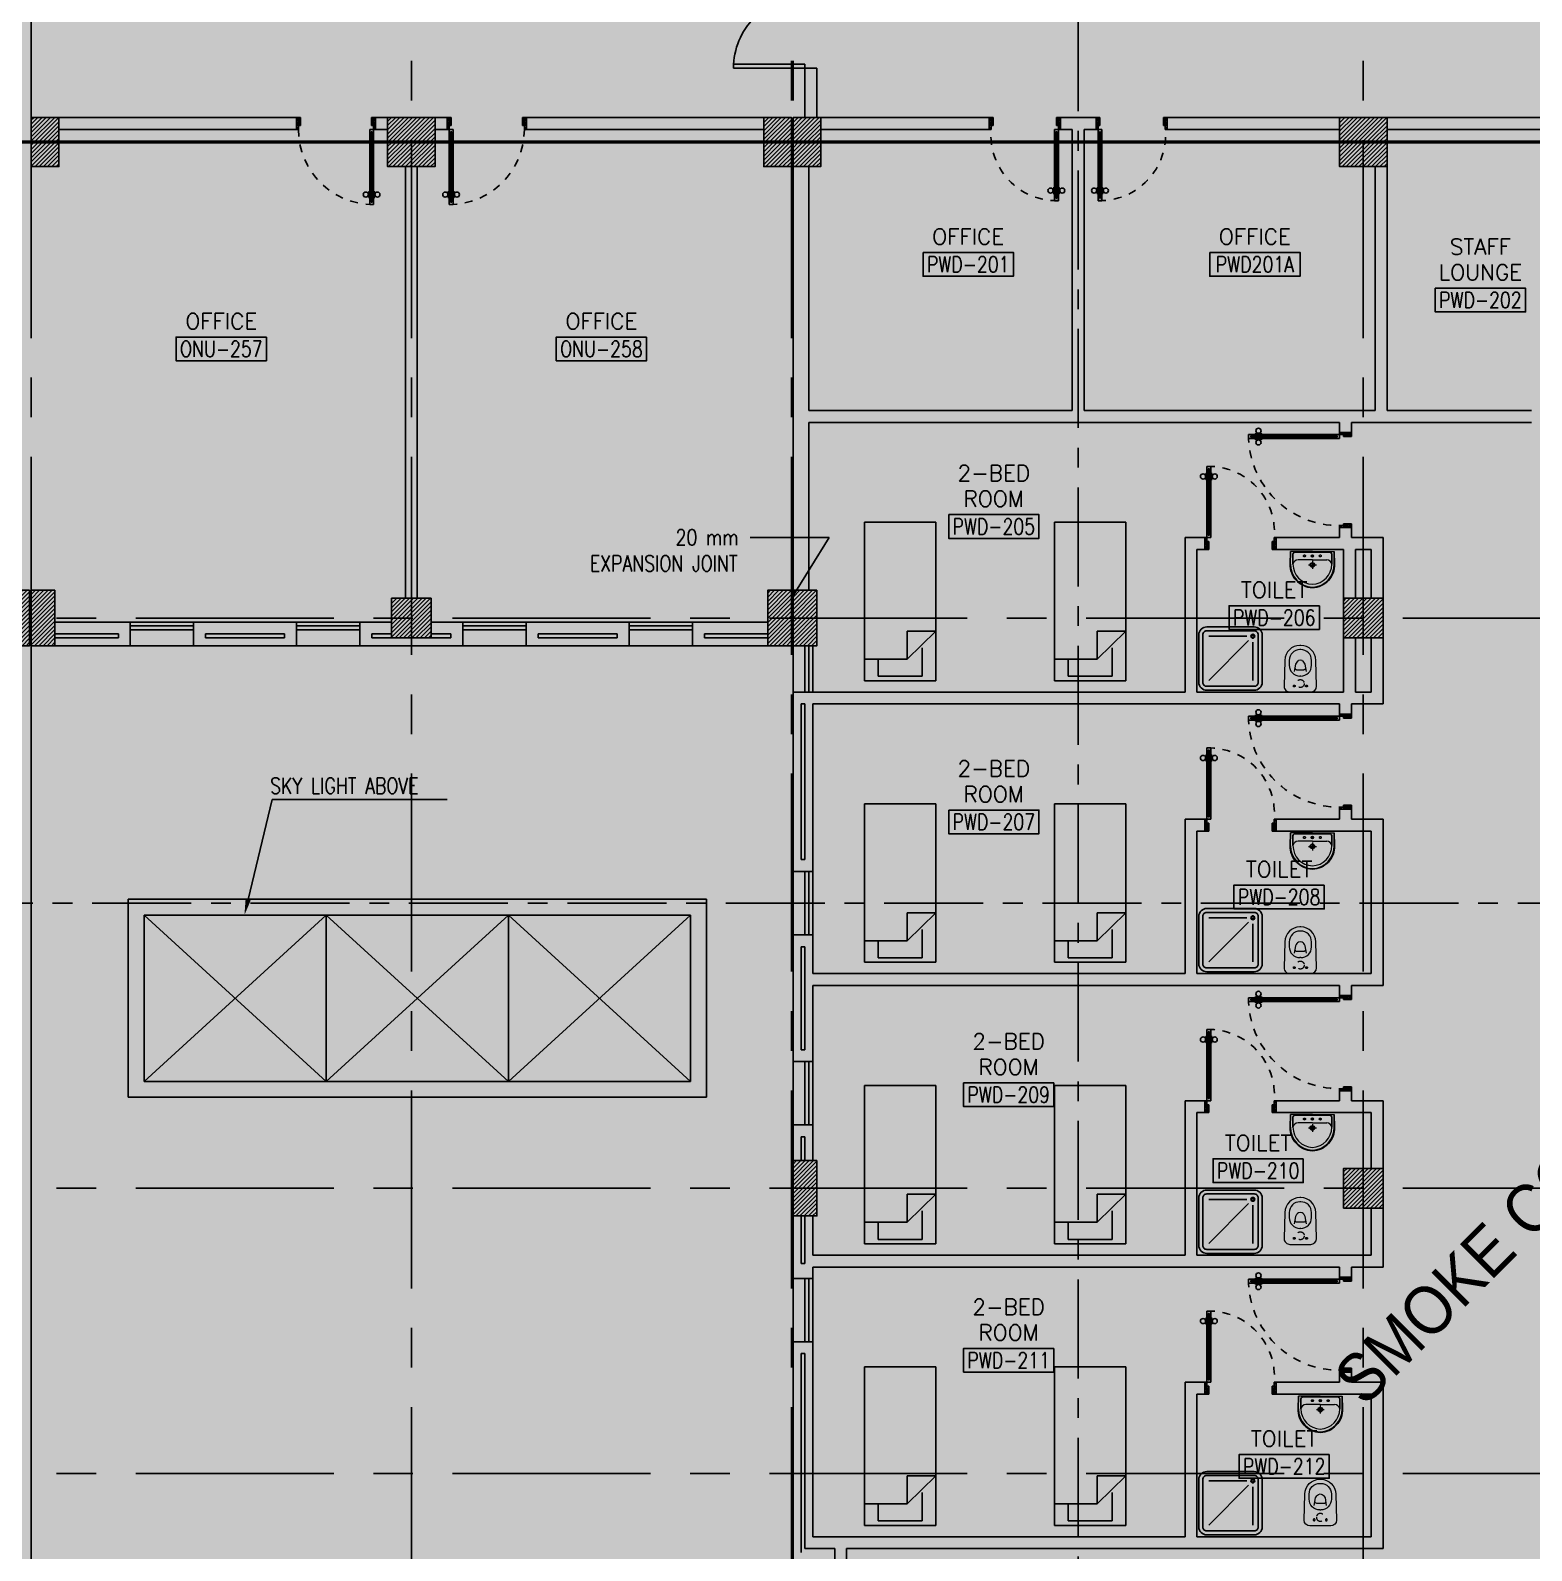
# Model space of a CAD drawing. Extents: x 88852.7 to 88945.7, y 39921.6 to 40001.1.
# Drawn here: x 88893.18 to 88912.14, y 39938.3 to 39957.5 of the extents above; entities that cross this region are included whole.
import ezdxf
from ezdxf.enums import TextEntityAlignment as Align

# ---------------------------------------------------------------- set-up
doc = ezdxf.new("R2010")
doc.units = 0
doc.header["$MEASUREMENT"] = 0
for name, pattern in [('CENTER', [2, 1.25, -0.25, 0.25, -0.25]), ('CENTERX2', [4, 2.5, -0.5, 0.5, -0.5]), ('DASHED', [0.75, 0.5, -0.25]), ('HIDDEN', [0.375, 0.25, -0.125]), ('HIDDEN2', [0.1875, 0.125, -0.0625])]:
    doc.linetypes.add(name, pattern=pattern)
doc.layers.get('0').update_dxf_attribs({"linetype": 'CONTINUOUS'})
for name, color, linetype in [('AXES', 11, 'CENTERX2'), ('AXES1', 11, 'CENTER'), ('COL', 2, 'CONTINUOUS'), ('DOOR', 7, 'CONTINUOUS'), ('EJ', 9, 'CONTINUOUS'), ('firezone', 4, 'CONTINUOUS'), ('FIX', 3, 'CONTINUOUS'), ('FUR', 4, 'CONTINUOUS'), ('HAT', 8, 'CONTINUOUS'), ('INSUL', 4, 'CONTINUOUS'), ('RM-BOX', 4, 'CONTINUOUS'), ('RM-IND', 7, 'CONTINUOUS'), ('RM-NAME', 2, 'CONTINUOUS'), ('RM-NO', 2, 'CONTINUOUS'), ('ROOF', 7, 'CONTINUOUS'), ('SkyLight', 7, 'CONTINUOUS'), ('TXT1', 2, 'CONTINUOUS'), ('WALL', 2, 'CONTINUOUS'), ('WIN', 3, 'CONTINUOUS')]:
    doc.layers.add(name, color=color, linetype=linetype)
doc.styles.add('ROMANS', font='ROMANS.shx', dxfattribs={"width": 0.6})
doc.styles.get("Standard").update_dxf_attribs({"font": 'TXT.shx'})
doc.styles.add('TTXT', font='swisse.ttf', dxfattribs={"width": 0.6})
doc.linetypes.add('SMOKE', pattern='A,0.5,-0.2,["SMOKE",Standard,S=0.1,R=0,X=-0.1,Y=-0.05],-0.5', length=1.2)
doc.dimstyles.new('DIM-OUT', dxfattribs={"dimscale": 0, "dimtxt": 0.24, "dimasz": 0.08, "dimexe": 0.02, "dimexo": 0.02, "dimgap": 0.05, "dimtad": 1, "dimdec": 0, "dimlfac": 1000, "dimzin": 0, "dimdsep": 46, "dimtxsty": 'ROMANS', "dimblk1": 'ARCHTICK', "dimblk2": 'ARCHTICK', "dimsah": 1, "dimcen": 0.01, "dimdle": 0.08, "dimclrd": 4, "dimclre": 4, "dimclrt": 2, "dimadec": 0, "dimazin": 0, "dimtp": 2, "dimtm": 2, "dimtfac": 0.114286, "dimtdec": 0, "dimtix": 1, "dimtmove": 2, "dimatfit": 3, "dimldrblk": 'ARCHTICK', "dimfxl": 0, "dimtolj": 1, "dimtzin": 0, "dimarcsym": 0})

# ---------------------------------------------------------------- blocks, each defined once
blk = doc.blocks.new('RM1')
at = {"layer": 'RM-BOX'}
blk.add_lwpolyline([(570, -200), (-570, -200), (-570, -500), (570, -500)], close=True, dxfattribs=at)
at = {"layer": 'RM-NAME', "style": 'ROMANS'}
for tag, p in [('ROOMNAME1', (0, 324)), ('ROOMNAME2', (0, 0))]:
    blk.add_attdef(tag, text='', height=200, dxfattribs=at).set_placement(p, align=Align.MIDDLE)
at = {"layer": 'RM-NO', "style": 'ROMANS', "width": 0.8}
blk.add_attdef('ROOMNO', text='', height=200, dxfattribs=at).set_placement((0, -350), align=Align.MIDDLE)
blk = doc.blocks.new('*X535')
at = {"color": 0}
for p, q in [((215909, 139859), (216399, 140350)), ((215909, 139912), (216346, 140350)), ((215909, 139965), (216293, 140350)), ((215909, 140018), (216240, 140350)), ((215909, 140071), (216187, 140350)), ((215909, 140124), (216134, 140350)), ((215909, 140177), (216081, 140350)), ((215909, 140230), (216028, 140350)), ((215909, 140283), (215975, 140350)), ((215909, 140337), (215922, 140350)), ((215952, 139850), (216409, 140306)), ((216005, 139850), (216409, 140253)), ((216058, 139850), (216409, 140200)), ((216111, 139850), (216409, 140147)), ((216164, 139850), (216409, 140094)), ((216217, 139850), (216409, 140041)), ((216270, 139850), (216409, 139988)), ((216323, 139850), (216409, 139935)), ((216376, 139850), (216409, 139882))]:
    blk.add_line(p, q, dxfattribs=at)
blk = doc.blocks.new('COL50')
at = {"layer": 'COL'}
blk.add_lwpolyline([(-250, 250), (-250, -250), (250, -250), (250, 250)], close=True, dxfattribs=at)
blk = doc.blocks.new('C7')
at = {"layer": 'HAT'}
h = blk.add_hatch(dxfattribs=at)
h.set_pattern_fill('ANSI31', color=256, scale=300, style=0)
h.set_pattern_definition([(45, (-248876.182, -51411.005), (-26.5165043, 26.5165043), [])])
h.paths.add_polyline_path([(350, 300), (250, 300), (0, 300), (0, 0), (350, 0)])
at = {"layer": 'COL'}
blk.add_lwpolyline([(0, 300), (0, 0), (350, 0), (350, 300)], close=True, dxfattribs=at)
blk = doc.blocks.new('C5')
at = {"layer": 'HAT', "linetype": 'ByBlock'}
h = blk.add_hatch(dxfattribs=at)
h.set_pattern_fill('ANSI31', color=256, scale=300, style=0)
h.set_pattern_definition([(45, (-223356.182, -51411.005), (-26.516504, 26.516504), [])])
h.paths.add_polyline_path([(300, 300), (0, 300), (0, 0), (300, 0)])
h.paths.add_polyline_path([(600, 300), (300, 300), (300, 0), (600, 0)])
at = {"layer": 'COL'}
blk.add_lwpolyline([(600, 300), (0, 300), (0, 0), (600, 0)], close=True, dxfattribs=at)
blk = doc.blocks.new('C11')
at = {"layer": 'HAT'}
h = blk.add_hatch(dxfattribs=at)
h.set_pattern_fill('ANSI31', color=256, scale=300, style=0)
h.set_pattern_definition([(45, (-248556.182, -75061.005), (-26.5165043, 26.5165043), [])])
h.paths.add_polyline_path([(300, 700), (0, 700), (0, 350), (300, 350)])
h.paths.add_polyline_path([(300, 350), (0, 350), (0, 0), (300, 0)])
at = {"layer": 'COL'}
blk.add_lwpolyline([(300, 700), (300, 0), (0, 0), (0, 700)], close=True, dxfattribs=at)
blk = doc.blocks.new('C11D')
at = {"layer": 'COL', "linetype": 'ByBlock'}
for p in [(-320, 0), (0, 0)]:
    blk.add_blockref('C11', p, dxfattribs=at)
blk = doc.blocks.new('D1000')
at = {"layer": 'DOOR', "color": 7, "linetype": 'ByBlock'}
for p, q in [((0, 0), (-150, 0)), ((-150, 0), (-150, -25)), ((-150, 0), (0, 0)), ((0, -50), (-114, 0)), ((0, -50), (-40, 0)), ((0, -50), (0, 0)), ((-1050, -25), (-1100, -25)), ((-1100, -75), (-1100, -25)), ((-1100, -25), (-1100, -75)), ((-1050, -75), (-1100, -75)), ((-1050, -42), (-1070, -42)), ((-1070, -42), (-1070, -58)), ((-1050, -58), (-1070, -58)), ((-1050, -25), (-1050, -42)), ((-1050, -58), (-1050, -75)), ((-928, -18), (-1018, -18)), ((-1018, -25), (-1018, -18)), ((-1018, -75), (-1018, -82)), ((-928, -82), (-1018, -82)), ((-1005, -9), (-940, -9)), ((-1005, -18), (-1005, -9)), ((-1005, -18), (-940, -18)), ((-1005, -82), (-940, -82)), ((-1005, -82), (-1005, -91)), ((-1005, -91), (-940, -91)), ((-940, -18), (-940, -9)), ((-940, -82), (-940, -91)), ((-928, -25), (-928, -18)), ((-928, -75), (-928, -82)), ((-200, -42), (-200, -25)), ((-200, -25), (-150, -25)), ((-180, -42), (-200, -42)), ((-200, -75), (-200, -58)), ((-200, -58), (-180, -58)), ((-150, -75), (-200, -75)), ((-180, -58), (-180, -42)), ((-150, -75), (-150, -25)), ((-150, -25), (-100, -25)), ((-100, -25), (-100, -50)), ((0, -50), (-100, -37)), ((-100, -50), (0, -50)), ((0, -950), (-114, -1000)), ((-100, -975), (-100, -950)), ((0, -950), (-100, -963)), ((-100, -950), (0, -950)), ((0, -950), (-40, -1000)), ((0, -950), (0, -1000)), ((-150, -975), (-100, -975)), ((-150, -1000), (-150, -975)), ((-150, -1000), (0, -1000)), ((0, -1000), (-150, -1000))]:
    blk.add_line(p, q, dxfattribs=at)
at = {"layer": 'DOOR', "linetype": 'ByBlock'}
for p, q in [((-200, -25), (-1050, -25)), ((-200, -42), (-1050, -42)), ((-200, -58), (-1050, -58)), ((-1050, -75), (-200, -75))]:
    blk.add_line(p, q, dxfattribs=at)
at = {"layer": 'DOOR', "color": 7, "linetype": 'ByBlock'}
for centre in [(-973, 23), (-973, -124)]:
    blk.add_circle(centre, 32.4, dxfattribs=at)
for centre, radius, start, end in [((0, -50), 134, 158.1598, 169.28), ((0, -50), 74.4, 137.7764, 180), ((0, -50), 54.4, 113.2074, 180), ((0, -50), 154, 161.1053, 166.2858), ((0, -50), 114, 154.0838, 167.3774), ((0, -50), 94.4, 148.0182, 180), ((0, -50), 34.4, 90, 180), ((0, -50), 14.4, 90, 180), ((0, -950), 94.4, 180, 211.9818), ((0, -950), 74.4, 180, 222.2236), ((0, -950), 54.4, 180, 246.7926), ((0, -950), 34.4, 180, 270), ((0, -950), 14.4, 180, 270), ((0, -950), 154, 193.7142, 198.8947), ((0, -950), 134, 190.72, 201.8402)]:
    blk.add_arc(centre, radius, start, end, dxfattribs=at)
at = {"layer": 'DOOR', "linetype": 'HIDDEN', "ltscale": 0.5}
blk.add_arc((-149, -24), 951, 180.0434, 269.9667, dxfattribs=at)
blk = doc.blocks.new('*X552')
at = {"color": 0}
for p, q in [((227929, 139894), (228385, 140350)), ((227929, 139947), (228331, 140350)), ((227929, 140000), (228278, 140350)), ((227929, 140053), (228225, 140350)), ((227929, 140106), (228172, 140350)), ((227929, 140159), (228119, 140350)), ((227929, 140212), (228066, 140350)), ((227929, 140265), (228013, 140350)), ((227929, 140318), (227960, 140350)), ((227938, 139850), (228429, 140341)), ((227991, 139850), (228429, 140288)), ((228044, 139850), (228429, 140235)), ((228097, 139850), (228429, 140182)), ((228150, 139850), (228429, 140129)), ((228203, 139850), (228429, 140076)), ((228256, 139850), (228429, 140023)), ((228309, 139850), (228429, 139969)), ((228362, 139850), (228429, 139916)), ((228415, 139850), (228429, 139863))]:
    blk.add_line(p, q, dxfattribs=at)
blk = doc.blocks.new('DOOR90')
at = {"layer": 'DOOR', "linetype": 'ByBlock'}
for p, q in [((0, 0), (-150, 0)), ((-200, -25), (-1000, -25)), ((-200, -42), (-1000, -42)), ((-200, -58), (-1000, -58)), ((-1000, -75), (-200, -75))]:
    blk.add_line(p, q, dxfattribs=at)
at = {"layer": 'DOOR', "color": 0, "linetype": 'ByBlock'}
for p, q in [((-150, 0), (-150, -25)), ((-150, 0), (0, 0)), ((0, -50), (0, 0)), ((-1050, -25), (-1050, -75)), ((-1050, -75), (-1050, -25)), ((-1000, -25), (-1050, -25)), ((-1000, -75), (-1050, -75)), ((-1020, -42), (-1020, -58)), ((-1000, -42), (-1020, -42)), ((-1000, -58), (-1020, -58)), ((-1000, -25), (-1000, -42)), ((-1000, -58), (-1000, -75)), ((-968, -25), (-968, -18)), ((-878, -18), (-968, -18)), ((-968, -75), (-968, -82)), ((-878, -82), (-968, -82)), ((-955, -18), (-955, -9)), ((-955, -9), (-890, -9)), ((-955, -18), (-890, -18)), ((-955, -82), (-955, -91)), ((-955, -82), (-890, -82)), ((-955, -91), (-890, -91)), ((-890, -18), (-890, -9)), ((-890, -82), (-890, -91)), ((-878, -25), (-878, -18)), ((-878, -75), (-878, -82)), ((-200, -42), (-200, -25)), ((-200, -25), (-150, -25)), ((-180, -42), (-200, -42)), ((-200, -75), (-200, -58)), ((-200, -58), (-180, -58)), ((-150, -75), (-200, -75)), ((-180, -58), (-180, -42)), ((-150, -75), (-150, -25)), ((-150, -25), (-100, -25)), ((-100, -25), (-100, -50)), ((-100, -50), (0, -50)), ((-150, -900), (-150, -875)), ((-150, -875), (-100, -875)), ((0, -900), (-150, -900)), ((-150, -900), (0, -900)), ((-100, -850), (0, -850)), ((-100, -875), (-100, -850)), ((0, -850), (0, -900))]:
    blk.add_line(p, q, dxfattribs=at)
at = {"layer": 'DOOR', "color": 9, "linetype": 'ByBlock'}
for p, q in [((0, -50), (-114, 0)), ((0, -50), (-40, 0)), ((0, -50), (-100, -37)), ((0, -850), (-114, -900)), ((0, -850), (-100, -863)), ((0, -850), (-40, -900))]:
    blk.add_line(p, q, dxfattribs=at)
at = {"layer": 'DOOR', "color": 0, "linetype": 'ByBlock'}
for centre in [(-923, 24), (-923, -124)]:
    blk.add_circle(centre, 32.4, dxfattribs=at)
at = {"layer": 'DOOR', "color": 9, "linetype": 'ByBlock'}
for centre, radius, start, end in [((0, -50), 74.4, 137.7764, 180), ((0, -50), 54.4, 113.2074, 180), ((0, -50), 154, 161.1053, 166.2858), ((0, -50), 134, 158.1598, 169.28), ((0, -50), 114, 154.0838, 167.3774), ((0, -50), 94.4, 148.0182, 180), ((0, -50), 34.4, 90, 180), ((0, -50), 14.4, 90, 180), ((0, -850), 154, 193.7142, 198.8947), ((0, -850), 134, 190.72, 201.8402), ((0, -850), 94.4, 180, 211.9818), ((0, -850), 74.4, 180, 222.2236), ((0, -850), 54.4, 180, 246.7926), ((0, -850), 34.4, 180, 270), ((0, -850), 14.4, 180, 270)]:
    blk.add_arc(centre, radius, start, end, dxfattribs=at)
at = {"layer": 'DOOR', "linetype": 'HIDDEN', "ltscale": 0.5}
blk.add_arc((-222, -50), 828, 178.2701, 275.003, dxfattribs=at)
blk = doc.blocks.new('DOOR100')
at = {"layer": 'DOOR', "color": 0, "linetype": 'ByBlock'}
for p, q in [((-92, 1206), (-92, 1141)), ((-83, 1206), (-92, 1206)), ((-83, 1129), (-83, 1219)), ((-76, 1219), (-83, 1219)), ((-83, 1206), (-83, 1141)), ((-76, 1251), (-76, 1301)), ((-76, 1301), (-26, 1301)), ((-26, 1301), (-76, 1301)), ((-59, 1251), (-76, 1251)), ((-59, 1251), (-59, 1271)), ((-43, 1271), (-59, 1271)), ((-43, 1251), (-43, 1271)), ((-26, 1251), (-43, 1251)), ((-26, 1251), (-26, 1301)), ((-26, 1219), (-19, 1219)), ((-19, 1129), (-19, 1219)), ((-19, 1206), (-19, 1141)), ((-19, 1206), (-10, 1206)), ((-10, 1206), (-10, 1141)), ((-83, 1141), (-92, 1141)), ((-76, 1129), (-83, 1129)), ((-26, 1129), (-19, 1129)), ((-19, 1141), (-10, 1141)), ((-76, 200), (-59, 200)), ((-76, 150), (-76, 200)), ((-59, 200), (-59, 180)), ((-43, 200), (-26, 200)), ((-43, 180), (-43, 200)), ((-26, 200), (-26, 150)), ((-1201, 0), (-1201, 150)), ((-1201, 150), (-1176, 150)), ((-1201, 150), (-1201, 0)), ((-1151, 0), (-1201, 0)), ((-1176, 150), (-1176, 100)), ((-1176, 100), (-1151, 100)), ((-1151, 100), (-1151, 0)), ((-76, 150), (-26, 150)), ((-59, 180), (-43, 180)), ((-51, 100), (-51, 0)), ((-26, 100), (-51, 100)), ((-51, 0), (-1, 0)), ((-1, 150), (-26, 150)), ((-26, 150), (-26, 100)), ((-1, 150), (-1, 0))]:
    blk.add_line(p, q, dxfattribs=at)
at = {"layer": 'DOOR', "linetype": 'ByBlock'}
for p, q in [((-76, 1251), (-76, 200)), ((-59, 200), (-59, 1251)), ((-43, 200), (-43, 1251)), ((-26, 200), (-26, 1251))]:
    blk.add_line(p, q, dxfattribs=at)
at = {"layer": 'DOOR', "color": 9, "linetype": 'ByBlock'}
for p, q in [((-1151, 0), (-1201, 114)), ((-1151, 0), (-1201, 40)), ((-1151, 0), (-1164, 100)), ((-51, 0), (-1, 114)), ((-51, 0), (-38, 100)), ((-51, 0), (-1, 40))]:
    blk.add_line(p, q, dxfattribs=at)
at = {"layer": 'DOOR', "color": 0, "linetype": 'ByBlock'}
for centre in [(-125, 1174), (22, 1174)]:
    blk.add_circle(centre, 32.4, dxfattribs=at)
at = {"layer": 'DOOR', "linetype": 'HIDDEN', "ltscale": 0.5}
blk.add_arc((-27, 152), 1149, 89.961, 180.0931, dxfattribs=at)
at = {"layer": 'DOOR', "color": 9, "linetype": 'ByBlock'}
for centre, radius, start, end in [((-1151, 0), 154, 103.7142, 108.8947), ((-1151, 0), 134, 100.72, 111.8402), ((-1151, 0), 94.4, 90, 121.9818), ((-1151, 0), 74.4, 90, 132.2236), ((-1151, 0), 54.4, 90, 156.7926), ((-1151, 0), 34.4, 90, 180), ((-1151, 0), 14.4, 90, 180), ((-51, 0), 94.4, 58.0182, 90), ((-51, 0), 74.4, 47.7764, 90), ((-51, 0), 54.4, 23.2074, 90), ((-51, 0), 34.4, 0, 90), ((-51, 0), 14.4, 0, 90), ((-51, 0), 134, 68.1598, 79.28), ((-51, 0), 114, 64.0838, 77.3774), ((-51, 0), 154, 71.1053, 76.2858)]:
    blk.add_arc(centre, radius, start, end, dxfattribs=at)
blk = doc.blocks.new('AH20A')
at = {"layer": 'FUR'}
for p, q in [((0, 0.5), (0, -0.5)), ((1, 0.5), (0, 0.5)), ((0.1358, 0.5), (0.1358, -0.0987)), ((1, -0.5), (1, 0.5)), ((0.1358, 0.3112), (0.0277, 0.3112)), ((0.0277, 0.3112), (0.0277, -0.3087)), ((0.1358, -0.0987), (0.3125, -0.5)), ((0.1358, -0.0987), (0.3125, -0.0987)), ((0.3125, -0.5), (0.3125, -0.0987)), ((0.0277, -0.3087), (0.2076, -0.3087)), ((0, -0.5), (1, -0.5))]:
    blk.add_line(p, q, dxfattribs=at)
blk = doc.blocks.new('*X560')
at = {"color": 0}
for p, q in [((227929, 132681), (228397, 133150)), ((227929, 132734), (228344, 133150)), ((227929, 132787), (228291, 133150)), ((227929, 132840), (228238, 133150)), ((227929, 132893), (228185, 133150)), ((227929, 132946), (228132, 133150)), ((227929, 132999), (228079, 133150)), ((227929, 133053), (228026, 133150)), ((227929, 133106), (227973, 133150)), ((227950, 132650), (228429, 133128)), ((228003, 132650), (228429, 133075)), ((228056, 132650), (228429, 133022)), ((228109, 132650), (228429, 132969)), ((228162, 132650), (228429, 132916)), ((228215, 132650), (228429, 132863)), ((228268, 132650), (228429, 132810)), ((228321, 132650), (228429, 132757)), ((228374, 132650), (228429, 132704))]:
    blk.add_line(p, q, dxfattribs=at)
blk = doc.blocks.new('LAV1')
at = {"layer": 'FIX', "linetype": 'ByBlock', "ltscale": 0.3}
for p, q in [((-280, 210), (-275, 50)), ((-245, 210), (-245, 85)), ((245, 210), (245, 85)), ((280, 210), (275, 50)), ((0, 60), (-220, 60)), ((0, 60), (220, 60))]:
    blk.add_line(p, q, dxfattribs=at)
at = {"layer": 'FIX', "linetype": 'Continuous', "lineweight": 20}
for p, q in [((-275, 210), (-275, 50)), ((275, 210), (275, 50)), ((0, 50), (-275, 50)), ((0, 50), (-252, 50)), ((0, 155), (-181, 155)), ((0, 155), (181, 155)), ((0, 50), (275, 50)), ((0, 50), (252, 50))]:
    blk.add_line(p, q, dxfattribs=at)
at = {"layer": 'FIX', "linetype": 'DASHED', "lineweight": 20, "ltscale": 0.05}
for p, q in [((50, 220), (-50, 220)), ((0, 170), (0, 270)), ((0, 170), (0, 270))]:
    blk.add_line(p, q, dxfattribs=at)
at = {"layer": 'FIX', "lineweight": 20}
for p, q in [((16, 107), (-15, 107)), ((0, 92), (0, 123))]:
    blk.add_line(p, q, dxfattribs=at)
for centre, radius in [((0, 220), 29.5), ((0, 220), 22.5), ((0, 107), 15.5)]:
    blk.add_circle(centre, radius, dxfattribs=at)
at = {"layer": 'FIX', "linetype": 'HIDDEN', "lineweight": 20, "ltscale": 0.05}
for centre in [(-100, 107), (100, 107)]:
    blk.add_circle(centre, 12.4, dxfattribs=at)
at = {"layer": 'FIX', "linetype": 'ByBlock', "ltscale": 0.3}
for centre, radius, start, end in [((7, 220), 287, 91.3776, 182.0064), ((-7, 220), 287, 357.9936, 88.6224), ((-220, 85), 24.9, 179.7021, 269.9486), ((220, 85), 24.9, 270.0514, 0.2979)]:
    blk.add_arc(centre, radius, start, end, dxfattribs=at)
at = {"layer": 'FIX', "linetype": 'Continuous', "lineweight": 20}
for centre, radius, start, end in [((8, 217), 283, 91.6988, 181.351), ((8, 212), 253, 91.7328, 180.4884), ((-8, 217), 283, 358.649, 88.3012), ((-8, 212), 253, 359.5116, 88.2672), ((-179, 222), 66.9, 190.2006, 268.0786), ((179, 222), 66.9, 271.9214, 349.7994)]:
    blk.add_arc(centre, radius, start, end, dxfattribs=at)
blk = doc.blocks.new('SHR1')
at = {"layer": 'FIX'}
for p, q in [((-196, 196), (-700, 700)), ((-143, 218), (-143, 700)), ((-218, 143), (-700, 143))]:
    blk.add_line(p, q, dxfattribs=at)
for points in [[(-825, 125), (-825, 725, -0.414214), (-725, 825), (-125, 825, -0.414214), (-25, 725), (-25, 125, -0.414214), (-125, 25), (-725, 25, -0.414214)], [(-775, 125), (-775, 725, -0.414214), (-725, 775), (-125, 775, -0.414214), (-75, 725), (-75, 125, -0.414214), (-125, 75), (-725, 75, -0.414214)]]:
    blk.add_lwpolyline(points, format="xyb", close=True, dxfattribs=at)
for radius in [25, 15]:
    blk.add_circle((-143, 143), radius, dxfattribs=at)
blk = doc.blocks.new('WC1')
at = {"layer": 'FIX', "lineweight": 20}
for p, q in [((-210, 204), (-538, 194)), ((-727, 5), (-727, -5)), ((-674, 5), (-674, -5)), ((-534, 24), (-540, 0)), ((-540, 0), (-534, -24)), ((-475, 141), (-538, 141)), ((-395, 76), (-490, 60)), ((-339, 5), (-339, -5)), ((-137, 0), (-137, 131)), ((-137, -131), (-137, 0)), ((-538, -141), (-475, -141)), ((-490, -60), (-395, -76)), ((-538, -194), (-210, -204)), ((-213, -204), (-210, -204))]:
    blk.add_line(p, q, dxfattribs=at)
at = {"layer": 'FIX', "linetype": 'Continuous', "lineweight": 20}
blk.add_line((-420, -47), (-420, 45), dxfattribs=at)
at = {"layer": 'FIX', "linetype": 'HIDDEN2', "lineweight": 20, "ltscale": 0.3}
blk.add_circle((-245, 0), 49.8, dxfattribs=at)
at = {"layer": 'FIX', "linetype": 'HIDDEN', "lineweight": 20, "ltscale": 0.05}
for centre in [(-213, 78), (-213, -77)]:
    blk.add_circle(centre, 11.6, dxfattribs=at)
at = {"layer": 'FIX', "lineweight": 20}
for centre, radius, start, end in [((-538, 5), 189, 90, 180), ((-210, 131), 73, 360, 90), ((-538, 5), 136, 90, 180), ((-473, -7), 68.2, 128.9242, 152.8468), ((-464, -18), 82, 108.496, 128.9242), ((-475, 5), 136, 360, 90), ((-538, -5), 189, 180, 270), ((-538, -5), 136, 180, 270), ((-473, 7), 68.2, 207.1532, 231.0758), ((-464, 18), 82, 231.0758, 251.504), ((-475, -5), 136, 270, 0), ((-210, -131), 73, 270, 0)]:
    blk.add_arc(centre, radius, start, end, dxfattribs=at)
at = {"layer": 'FIX', "linetype": 'Continuous', "lineweight": 20}
for centre, start, end in [((-443, 46), 357.6662, 91.6121), ((-442, -46), 268.3879, 2.3338)]:
    blk.add_arc(centre, 22.3, start, end, dxfattribs=at)
blk = doc.blocks.new('A$C376C1807')
at = {"layer": 'DOOR'}
for p, q in [((0, 0.9), (0, 0.85)), ((0.9, 0.9), (0, 0.9)), ((0, 0.85), (0.899, 0.85))]:
    blk.add_line(p, q, dxfattribs=at)
blk.add_arc((0, 0.9), 0.9, 270, 0, dxfattribs=at)

msp = doc.modelspace()

# ---------------------------------------------------------------- linework, layer by layer
at = {"layer": 'AXES'}
for p, q in [((88897.9903, 39921.6153), (88897.9903, 40000.4279)), ((88910.0103, 39921.6153), (88910.0103, 40000.4279)), ((88893.1903, 39921.6153), (88893.1903, 40000.0779)), ((88902.7903, 39921.6153), (88902.7903, 40000.0779)), ((88902.8103, 39921.6153), (88902.8103, 40000.0779)), ((88944.6603, 39956.0996), (88876.9703, 39956.0996)), ((88944.6603, 39956.0796), (88876.9703, 39956.0796)), ((88945.0103, 39950.0796), (88876.9703, 39950.0796)), ((88945.0103, 39942.8796), (88876.9703, 39942.8796)), ((88945.0103, 39939.2796), (88876.9703, 39939.2796))]:
    msp.add_line(p, q, dxfattribs=at)
at = {"layer": 'AXES1'}
for p, q in [((88906.4103, 39928.4796), (88906.4103, 39987.2996)), ((88935.2103, 39946.4796), (88876.9703, 39946.4796))]:
    msp.add_line(p, q, dxfattribs=at)
at = {"layer": 'EJ'}
for p, q in [((88893.1903, 39956.3496), (88893.1903, 39959.4496)), ((88906.3353, 39956.0996), (88903.0603, 39956.0996)), ((88906.3353, 39956.0796), (88903.0603, 39956.0796)), ((88909.7603, 39956.0996), (88906.4853, 39956.0996)), ((88909.7603, 39956.0796), (88906.4853, 39956.0796)), ((88913.5353, 39956.0996), (88910.2603, 39956.0996)), ((88913.5353, 39956.0796), (88910.2603, 39956.0796))]:
    msp.add_line(p, q, dxfattribs=at)
at = {"layer": 'EJ', "color": 8}
for p, q in [((88859.9253, 39956.0996), (88935.4603, 39956.0996)), ((88859.9253, 39956.0796), (88935.4603, 39956.0796))]:
    msp.add_line(p, q, dxfattribs=at)
at = {"layer": 'firezone', "linetype": 'SMOKE', "const_width": 0.225}
msp.add_lwpolyline([(88902.9426, 39957.0301), (88902.9426, 39949.7296)], dxfattribs=at)
at = {"layer": 'INSUL'}
for p, q in [((88894.2903, 39949.8796), (88893.4903, 39949.8796)), ((88894.2903, 39949.8296), (88893.4903, 39949.8296)), ((88894.2903, 39949.8296), (88894.2903, 39949.8796)), ((88896.3903, 39949.8796), (88895.3903, 39949.8796)), ((88895.3903, 39949.8296), (88895.3903, 39949.8796)), ((88896.3903, 39949.8296), (88895.3903, 39949.8296)), ((88896.3903, 39949.8296), (88896.3903, 39949.8796)), ((88897.4903, 39949.8296), (88897.4903, 39949.8796)), ((88897.7403, 39949.8796), (88897.4903, 39949.8796)), ((88897.7403, 39949.8296), (88897.4903, 39949.8296)), ((88898.4903, 39949.8796), (88898.2403, 39949.8796)), ((88898.4903, 39949.8296), (88898.2403, 39949.8296)), ((88898.4903, 39949.8296), (88898.4903, 39949.8796)), ((88900.5903, 39949.8796), (88899.5903, 39949.8796)), ((88899.5903, 39949.8296), (88899.5903, 39949.8796)), ((88900.5903, 39949.8296), (88899.5903, 39949.8296)), ((88900.5903, 39949.8296), (88900.5903, 39949.8796)), ((88902.4903, 39949.8796), (88901.6903, 39949.8796)), ((88901.6903, 39949.8296), (88901.6903, 39949.8796)), ((88902.4903, 39949.8296), (88901.6903, 39949.8296)), ((88902.9103, 39948.9946), (88902.9603, 39948.9946)), ((88902.9103, 39948.9946), (88902.9103, 39947.0296)), ((88902.9603, 39948.9946), (88902.9603, 39947.0296)), ((88902.9103, 39947.0296), (88902.9603, 39947.0296)), ((88902.9103, 39944.6296), (88902.9103, 39945.9296)), ((88902.9103, 39945.9296), (88902.9603, 39945.9296)), ((88902.9603, 39944.6296), (88902.9603, 39945.9296)), ((88902.9103, 39944.6296), (88902.9603, 39944.6296)), ((88902.9103, 39943.2296), (88902.9103, 39943.5296)), ((88902.9103, 39943.5296), (88902.9603, 39943.5296)), ((88902.9603, 39943.2296), (88902.9603, 39943.5296)), ((88902.9103, 39942.5296), (88902.9103, 39941.9296)), ((88902.9603, 39942.5296), (88902.9603, 39941.9296)), ((88902.9103, 39941.9296), (88902.9603, 39941.9296)), ((88902.9103, 39940.7921), (88902.9103, 39938.2796)), ((88902.9103, 39940.7921), (88902.9603, 39940.7921)), ((88902.9603, 39940.7921), (88902.9603, 39938.3296)), ((88903.3353, 39938.3296), (88902.9603, 39938.3296)), ((88903.3353, 39938.1296), (88903.3353, 39938.3296))]:
    msp.add_line(p, q, dxfattribs=at)
at = {"layer": 'RM-IND'}
for p, q in [((88895.9295, 39946.524), (88896.2346, 39947.7868)), ((88896.2346, 39947.7868), (88898.4437, 39947.7868))]:
    msp.add_line(p, q, dxfattribs=at)
msp.add_solid([(88895.9619, 39946.5161), (88895.8971, 39946.5318), (88895.8826, 39946.3296)], dxfattribs=at)
at = {"layer": 'ROOF'}
for p, q in [((88902.686, 39956.0996), (88935.336, 39956.0996)), ((88902.686, 39956.0796), (88935.336, 39956.0796)), ((88893.1903, 39949.7296), (88893.1903, 39936.0796))]:
    msp.add_line(p, q, dxfattribs=at)
at = {"layer": 'SkyLight'}
for p, q in [((88901.7153, 39946.5296), (88894.4153, 39946.5296)), ((88894.4153, 39946.5296), (88894.4153, 39944.0296)), ((88901.7153, 39944.0296), (88901.7153, 39946.5296)), ((88901.5153, 39946.3296), (88894.6153, 39946.3296)), ((88894.6153, 39946.3296), (88894.6153, 39944.2296)), ((88896.9153, 39946.3296), (88894.6153, 39944.2296)), ((88894.6153, 39946.3296), (88896.9153, 39944.2296)), ((88899.2153, 39944.2296), (88896.9153, 39946.3296)), ((88896.9153, 39944.2296), (88899.2153, 39946.3296)), ((88896.9153, 39944.2296), (88896.9153, 39946.3296)), ((88896.9153, 39944.2296), (88896.9153, 39946.3296)), ((88901.5153, 39946.3296), (88899.2153, 39944.2296)), ((88899.2153, 39946.3296), (88901.5153, 39944.2296)), ((88899.2153, 39944.2296), (88899.2153, 39946.3296)), ((88899.2153, 39944.2296), (88899.2153, 39946.3296)), ((88901.5153, 39944.2296), (88901.5153, 39946.3296)), ((88894.6153, 39944.2296), (88901.5153, 39944.2296)), ((88894.4153, 39944.0296), (88901.7153, 39944.0296))]:
    msp.add_line(p, q, dxfattribs=at)
at = {"layer": 'WALL'}
for p, q in [((88902.9582, 39957.0246), (88902.9582, 39956.3996)), ((88902.9582, 39957.0246), (88903.1082, 39957.0246)), ((88903.1082, 39957.0246), (88903.1082, 39956.3996)), ((88893.5403, 39956.3996), (88896.5387, 39956.3996)), ((88893.5403, 39956.2496), (88896.5387, 39956.2496)), ((88896.5387, 39956.2496), (88896.5387, 39956.3996)), ((88897.5387, 39956.3996), (88897.6903, 39956.3996)), ((88897.5387, 39956.2496), (88897.5387, 39956.3996)), ((88897.5387, 39956.2496), (88897.6887, 39956.2496)), ((88898.2903, 39956.3996), (88898.4403, 39956.3996)), ((88898.2903, 39956.2496), (88898.4403, 39956.2496)), ((88898.4403, 39956.2496), (88898.4403, 39956.3996)), ((88899.4419, 39956.3996), (88902.4403, 39956.3996)), ((88899.4419, 39956.2496), (88899.4419, 39956.3996)), ((88899.4419, 39956.2496), (88902.4403, 39956.2496)), ((88905.2853, 39956.3996), (88903.1603, 39956.3996)), ((88903.1603, 39956.2496), (88905.2853, 39956.2496)), ((88905.2853, 39956.2496), (88905.2853, 39956.3996)), ((88906.1853, 39956.2496), (88906.1853, 39956.3996)), ((88906.6353, 39956.3996), (88906.1853, 39956.3996)), ((88906.1853, 39956.2496), (88906.3353, 39956.2496)), ((88906.3353, 39956.0996), (88906.3353, 39956.2496)), ((88906.4853, 39956.0996), (88906.4853, 39956.2496)), ((88906.4853, 39956.2496), (88906.6353, 39956.2496)), ((88906.6353, 39956.2496), (88906.6353, 39956.3996)), ((88907.5353, 39956.3996), (88909.7103, 39956.3996)), ((88907.5353, 39956.2496), (88907.5353, 39956.3996)), ((88907.5353, 39956.2496), (88909.7103, 39956.2496)), ((88910.3103, 39956.3996), (88916.9103, 39956.3996)), ((88910.3103, 39956.2496), (88916.9103, 39956.2496)), ((88906.4853, 39956.0996), (88906.3353, 39956.0996)), ((88906.3353, 39952.6996), (88906.3353, 39956.0796)), ((88906.4853, 39956.0796), (88906.3353, 39956.0796)), ((88906.4853, 39952.6996), (88906.4853, 39956.0796)), ((88897.9153, 39955.7796), (88897.9153, 39950.3296)), ((88898.0653, 39955.7796), (88898.0653, 39950.3296)), ((88902.8103, 39950.433), (88902.8103, 39955.7816)), ((88903.0103, 39952.6996), (88903.0103, 39955.7816)), ((88910.1603, 39955.7796), (88910.1603, 39952.6996)), ((88910.3103, 39955.7796), (88910.3103, 39952.6996)), ((88906.3353, 39952.6996), (88903.0103, 39952.6996)), ((88910.1603, 39952.6996), (88906.4853, 39952.6996)), ((88912.1353, 39952.6996), (88910.3103, 39952.6996)), ((88909.7103, 39952.5496), (88903.0103, 39952.5496)), ((88903.0103, 39950.433), (88903.0103, 39952.5496)), ((88912.1353, 39952.5496), (88909.8603, 39952.5496)), ((88907.7603, 39951.0946), (88908.0103, 39951.0946)), ((88908.9103, 39951.0946), (88909.7103, 39951.0946)), ((88909.8603, 39951.0946), (88910.2603, 39951.0946)), ((88910.2603, 39951.0946), (88910.2603, 39950.3296)), ((88907.9103, 39950.9446), (88908.0103, 39950.9446)), ((88908.9103, 39950.9446), (88909.7603, 39950.9446)), ((88909.7603, 39950.3296), (88909.7603, 39950.9446)), ((88909.9103, 39950.9455), (88910.1103, 39950.9455)), ((88909.9103, 39950.3296), (88909.9103, 39950.9446)), ((88910.1103, 39950.9446), (88910.1103, 39950.3296)), ((88894.4403, 39950.0296), (88893.4903, 39950.0296)), ((88894.4403, 39949.7296), (88894.4403, 39950.0296)), ((88896.5403, 39950.0296), (88895.2403, 39950.0296)), ((88895.2403, 39949.7296), (88895.2403, 39950.0296)), ((88896.5403, 39949.7296), (88896.5403, 39950.0296)), ((88897.3403, 39949.7296), (88897.3403, 39950.0296)), ((88897.7403, 39950.0296), (88897.3403, 39950.0296)), ((88898.6403, 39950.0296), (88898.2403, 39950.0296)), ((88898.6403, 39949.7296), (88898.6403, 39950.0296)), ((88900.7403, 39950.0296), (88899.4403, 39950.0296)), ((88899.4403, 39949.7296), (88899.4403, 39950.0296)), ((88900.7403, 39949.7296), (88900.7403, 39950.0296)), ((88902.4903, 39950.0296), (88901.5403, 39950.0296)), ((88901.5403, 39949.7296), (88901.5403, 39950.0296)), ((88894.4403, 39949.7296), (88893.4903, 39949.7296)), ((88896.5403, 39949.7296), (88895.2403, 39949.7296)), ((88898.6403, 39949.7296), (88897.3403, 39949.7296)), ((88900.7403, 39949.7296), (88899.4403, 39949.7296)), ((88902.4903, 39949.7296), (88901.5403, 39949.7296)), ((88909.7603, 39949.1446), (88909.7603, 39949.8296)), ((88909.9103, 39949.1446), (88909.9103, 39949.8296)), ((88910.1103, 39949.8296), (88910.1103, 39949.1446)), ((88910.2603, 39949.8296), (88910.2603, 39948.9946)), ((88902.8103, 39949.1446), (88902.8103, 39946.8796)), ((88902.8103, 39949.1446), (88907.7603, 39949.1446)), ((88907.9103, 39949.1446), (88909.7603, 39949.1446)), ((88909.9103, 39949.1446), (88910.1103, 39949.1446)), ((88903.0603, 39948.9946), (88903.0603, 39946.8796)), ((88903.0603, 39948.9946), (88909.7103, 39948.9946)), ((88909.8603, 39948.9946), (88910.2603, 39948.9946)), ((88907.7603, 39947.5396), (88908.0103, 39947.5396)), ((88908.9103, 39947.5396), (88909.7103, 39947.5396)), ((88909.8603, 39947.5396), (88910.2603, 39947.5396)), ((88910.2603, 39947.5396), (88910.2603, 39945.4396)), ((88907.9103, 39947.3896), (88908.0103, 39947.3896)), ((88908.9103, 39947.3896), (88910.1103, 39947.3896)), ((88910.1103, 39947.3896), (88910.1103, 39945.5896)), ((88902.8103, 39946.8796), (88903.0603, 39946.8796)), ((88902.8103, 39944.4796), (88902.8103, 39946.0796)), ((88902.8103, 39946.0796), (88903.0603, 39946.0796)), ((88903.0603, 39945.5896), (88903.0603, 39946.0796)), ((88903.0603, 39944.4796), (88903.0603, 39945.4396)), ((88902.8103, 39944.4796), (88903.0603, 39944.4796)), ((88907.7603, 39943.9846), (88908.0103, 39943.9846)), ((88908.9103, 39943.9846), (88909.7103, 39943.9846)), ((88909.8603, 39943.9846), (88910.2603, 39943.9846)), ((88910.2603, 39943.9846), (88910.2603, 39941.8846)), ((88907.9103, 39943.8346), (88908.0103, 39943.8346)), ((88908.9103, 39943.8346), (88910.1103, 39943.8346)), ((88910.1103, 39943.8346), (88910.1103, 39943.1296)), ((88902.8103, 39943.2296), (88902.8103, 39943.6796)), ((88902.8103, 39943.6796), (88903.0603, 39943.6796)), ((88903.0603, 39943.2296), (88903.0603, 39943.6796)), ((88910.1103, 39942.6296), (88910.1103, 39942.0346)), ((88902.8103, 39942.5296), (88902.8103, 39941.7421)), ((88903.0603, 39942.5296), (88903.0603, 39942.0346)), ((88903.0603, 39942.0346), (88907.7603, 39942.0346)), ((88903.0603, 39941.8846), (88909.7103, 39941.8846)), ((88903.0603, 39941.8846), (88903.0603, 39941.7421)), ((88907.9103, 39942.0346), (88910.1103, 39942.0346)), ((88909.8603, 39941.8846), (88910.2603, 39941.8846)), ((88902.8103, 39941.7421), (88903.0603, 39941.7421)), ((88902.8103, 39940.9421), (88902.8103, 39938.1296)), ((88902.8103, 39940.9421), (88903.0603, 39940.9421)), ((88903.0603, 39940.9421), (88903.0603, 39938.4796)), ((88907.7603, 39940.4296), (88908.0103, 39940.4296)), ((88908.9103, 39940.4296), (88909.7103, 39940.4296)), ((88909.8603, 39940.4296), (88910.2603, 39940.4296)), ((88910.2603, 39940.4296), (88910.2603, 39938.3296)), ((88907.9103, 39940.2796), (88908.0103, 39940.2796)), ((88908.9103, 39940.2796), (88910.1103, 39940.2796)), ((88910.1103, 39940.2796), (88910.1103, 39938.4796)), ((88903.4853, 39938.4796), (88903.0603, 39938.4796)), ((88903.4853, 39938.4796), (88907.7603, 39938.4796)), ((88907.9103, 39938.4796), (88910.1103, 39938.4796)), ((88907.9103, 39938.4796), (88908.8603, 39938.4796)), ((88903.4853, 39937.9796), (88903.4853, 39938.3296)), ((88903.4853, 39938.3296), (88910.2603, 39938.3296))]:
    msp.add_line(p, q, dxfattribs=at)
at = {"layer": 'WALL', "linetype": 'ByBlock'}
for p, q in [((88909.7103, 39952.4221), (88909.7103, 39952.5496)), ((88909.7103, 39952.4221), (88909.8603, 39952.4221)), ((88909.8603, 39952.4221), (88909.8603, 39952.5496)), ((88907.7603, 39949.1446), (88907.7603, 39951.0946)), ((88908.0103, 39950.9446), (88908.0103, 39951.0946)), ((88908.9103, 39950.9446), (88908.9103, 39951.0946)), ((88909.7103, 39951.2221), (88909.8603, 39951.2221)), ((88909.7103, 39951.0946), (88909.7103, 39951.2221)), ((88909.8603, 39951.0946), (88909.8603, 39951.2221)), ((88907.9103, 39949.1446), (88907.9103, 39950.9446)), ((88909.7103, 39948.8671), (88909.7103, 39948.9946)), ((88909.8603, 39948.8671), (88909.8603, 39948.9946)), ((88909.7103, 39948.8671), (88909.8603, 39948.8671)), ((88909.7103, 39947.6671), (88909.8603, 39947.6671)), ((88909.7103, 39947.5396), (88909.7103, 39947.6671)), ((88909.8603, 39947.5396), (88909.8603, 39947.6671)), ((88907.7603, 39945.5896), (88907.7603, 39947.5396)), ((88908.0103, 39947.3896), (88908.0103, 39947.5396)), ((88908.9103, 39947.3896), (88908.9103, 39947.5396)), ((88907.9103, 39945.5896), (88907.9103, 39947.3896)), ((88907.7603, 39945.5896), (88903.0603, 39945.5896)), ((88910.1103, 39945.5896), (88907.9103, 39945.5896)), ((88909.7103, 39945.4396), (88903.0603, 39945.4396)), ((88909.7103, 39945.3121), (88909.7103, 39945.4396)), ((88909.7103, 39945.3121), (88909.7103, 39945.4396)), ((88909.7103, 39945.3121), (88909.8603, 39945.3121)), ((88909.7103, 39945.3121), (88909.8603, 39945.3121)), ((88909.8603, 39945.3121), (88909.8603, 39945.4396)), ((88909.8603, 39945.4396), (88910.2603, 39945.4396)), ((88909.8603, 39945.3121), (88909.8603, 39945.4396)), ((88907.7603, 39942.0346), (88907.7603, 39943.9846)), ((88908.0103, 39943.8346), (88908.0103, 39943.9846)), ((88908.9103, 39943.8346), (88908.9103, 39943.9846)), ((88909.7103, 39944.1121), (88909.8603, 39944.1121)), ((88909.7103, 39943.9846), (88909.7103, 39944.1121)), ((88909.8603, 39943.9846), (88909.8603, 39944.1121)), ((88910.2603, 39943.9846), (88910.2603, 39941.8846)), ((88907.9103, 39942.0346), (88907.9103, 39943.8346)), ((88910.1103, 39943.8346), (88910.1103, 39943.1296)), ((88910.1103, 39942.6296), (88910.1103, 39942.0346)), ((88909.7103, 39941.7571), (88909.7103, 39941.8846)), ((88909.8603, 39941.7571), (88909.8603, 39941.8846)), ((88909.7103, 39941.7571), (88909.8603, 39941.7571)), ((88909.7103, 39940.5571), (88909.8603, 39940.5571)), ((88909.7103, 39940.4296), (88909.7103, 39940.5571)), ((88909.8603, 39940.4296), (88909.8603, 39940.5571)), ((88907.7603, 39938.4796), (88907.7603, 39940.4296)), ((88908.0103, 39940.2796), (88908.0103, 39940.4296)), ((88908.9103, 39940.2796), (88908.9103, 39940.4296)), ((88910.2603, 39940.4296), (88910.2603, 39938.3296)), ((88907.9103, 39938.4796), (88907.9103, 39940.2796)), ((88910.1103, 39940.2796), (88910.1103, 39938.4796))]:
    msp.add_line(p, q, dxfattribs=at)
at = {"layer": 'WALL', "linetype": 'ByBlock', "ltscale": 0.3}
for points in [[(88903.1103, 39943.2296), (88902.8103, 39943.2296), (88902.8103, 39942.5296), (88903.1103, 39942.5296)], [(88909.7603, 39943.1296), (88910.2603, 39943.1296), (88910.2603, 39942.6296), (88909.7603, 39942.6296)]]:
    msp.add_lwpolyline(points, close=True, dxfattribs=at)
at = {"layer": 'WIN'}
for p, q in [((88895.2403, 39950.0296), (88894.4403, 39950.0296)), ((88895.2403, 39949.9796), (88894.4403, 39949.9796)), ((88895.2403, 39949.9296), (88894.4403, 39949.9296)), ((88897.3403, 39950.0296), (88896.5403, 39950.0296)), ((88897.3403, 39949.9796), (88896.5403, 39949.9796)), ((88897.3403, 39949.9296), (88896.5403, 39949.9296)), ((88899.4403, 39950.0296), (88898.6403, 39950.0296)), ((88899.4403, 39949.9796), (88898.6403, 39949.9796)), ((88899.4403, 39949.9296), (88898.6403, 39949.9296)), ((88901.5403, 39950.0296), (88900.7403, 39950.0296)), ((88901.5403, 39949.9796), (88900.7403, 39949.9796)), ((88901.5403, 39949.9296), (88900.7403, 39949.9296)), ((88895.2403, 39949.7296), (88894.4403, 39949.7296)), ((88897.3403, 39949.7296), (88896.5403, 39949.7296)), ((88899.4403, 39949.7296), (88898.6403, 39949.7296)), ((88901.5403, 39949.7296), (88900.7403, 39949.7296)), ((88902.8103, 39949.1446), (88902.8103, 39949.7296)), ((88902.9603, 39949.1446), (88902.9603, 39949.7296)), ((88903.0103, 39949.1446), (88903.0103, 39949.7296)), ((88903.0603, 39949.1446), (88903.0603, 39949.7296)), ((88902.8103, 39946.0796), (88902.8103, 39946.8796)), ((88902.9603, 39946.0796), (88902.9603, 39946.8796)), ((88903.0103, 39946.0796), (88903.0103, 39946.8796)), ((88903.0603, 39946.0796), (88903.0603, 39946.8796)), ((88902.8103, 39943.6796), (88902.8103, 39944.4796)), ((88902.9603, 39943.6796), (88902.9603, 39944.4796)), ((88903.0103, 39943.6796), (88903.0103, 39944.4796)), ((88903.0603, 39943.6796), (88903.0603, 39944.4796)), ((88902.8103, 39940.9421), (88902.8103, 39941.7421)), ((88902.9603, 39940.9421), (88902.9603, 39941.7421)), ((88903.0103, 39940.9421), (88903.0103, 39941.7421)), ((88903.0603, 39940.9421), (88903.0603, 39941.7421))]:
    msp.add_line(p, q, dxfattribs=at)

# ---------------------------------------------------------------- block references
at = {"layer": 'COL', "yscale": 0.000999999996565748, "zscale": 0.001}
for name, p, xscale in [('C7', (88893.1903, 39956.0996), 0.001000000003841706), ('C5', (88897.6903, 39956.0996), 0.001000000003841706), ('C7', (88893.1903, 39955.7796), 0.001000000003841706), ('C5', (88897.6903, 39955.7796), 0.001000000003841706), ('C11D', (88893.1903, 39949.7296), 0.001000000003841706), ('COL50', (88897.9903, 39950.0796), -0.001000000003841706), ('COL50', (88910.0103, 39950.0796), -0.001000000003841706), ('COL50', (88910.0103, 39942.8796), 0.001000000003841706), ('COL50', (88910.0103, 39942.8796), -0.001000000003841706)]:
    msp.add_blockref(name, p, dxfattribs=dict(at, xscale=xscale))
at = {"layer": 'COL', "linetype": 'ByBlock', "xscale": 0.001000000003841706, "yscale": 0.000999999996565748, "zscale": 0.001}
for name, p in [('C7', (88902.4403, 39956.0996)), ('C7', (88902.8103, 39956.0996)), ('C5', (88909.7103, 39956.0996)), ('C7', (88902.4403, 39955.7796)), ('C7', (88902.8103, 39955.7796)), ('C5', (88909.7103, 39955.7796)), ('C11D', (88902.8103, 39949.7296)), ('C11', (88902.8103, 39942.5296))]:
    msp.add_blockref(name, p, dxfattribs=at)
at = {"layer": 'DOOR', "linetype": 'Continuous', "rotation": 180}
msp.add_blockref('A$C376C1807', (88902.9582, 39957.9246), dxfattribs=at)
at = {"layer": 'DOOR', "color": 0, "linetype": 'Continuous', "yscale": 0.000999999996565748, "zscale": 0.001}
for p, xscale, rotation in [((88897.5387, 39956.3996), -0.000999999996565748, 270), ((88898.4419, 39956.3996), 0.000999999996565748, 90)]:
    msp.add_blockref('D1000', p, dxfattribs=dict(at, xscale=xscale, rotation=rotation))
at = {"layer": 'DOOR', "color": 0, "linetype": 'ByBlock', "yscale": 0.000999999996565748, "zscale": 0.001}
for name, p, xscale, rotation in [('DOOR90', (88906.1853, 39956.3996), -0.000999999996565748, 270), ('DOOR90', (88906.6353, 39956.3996), 0.000999999996565748, 90), ('DOOR100', (88909.8603, 39952.4221), 0.000999999996565748, 90), ('DOOR90', (88908.0103, 39950.9446), -0.000999999996565748, 90), ('DOOR100', (88909.8603, 39948.8671), 0.000999999996565748, 90), ('DOOR90', (88908.0103, 39947.3896), -0.000999999996565748, 90), ('DOOR100', (88909.8603, 39945.3121), 0.000999999996565748, 90), ('DOOR90', (88908.0103, 39943.8346), -0.000999999996565748, 90), ('DOOR100', (88909.8603, 39941.7571), 0.000999999996565748, 90), ('DOOR90', (88908.0103, 39940.2796), -0.000999999996565748, 90)]:
    msp.add_blockref(name, p, dxfattribs=dict(at, xscale=xscale, rotation=rotation))
at = {"layer": 'FIX'}
for name, p, xscale, yscale, zscale, rotation in [('AH20A', (88904.1629, 39949.2882), 2, 0.9000000000014552, 2, 90), ('AH20A', (88906.5617, 39949.2882), 2, 0.9000000000014552, 2, 90), ('SHR1', (88908.7583, 39949.9926), -0.001000000003841706, 0.000999999996565748, 0.001, 180), ('WC1', (88909.2153, 39949.0076), 0.000999999996565748, 0.000999999996565748, 0.001, 270), ('AH20A', (88904.1629, 39945.7332), 2, 0.9000000000014552, 2, 90), ('AH20A', (88906.5617, 39945.7332), 2, 0.9000000000014552, 2, 90), ('SHR1', (88908.7583, 39946.4376), -0.001000000003841706, 0.000999999996565748, 0.001, 180), ('WC1', (88909.2153, 39945.4526), 0.000999999996565748, 0.000999999996565748, 0.001, 270), ('AH20A', (88904.1629, 39942.1782), 2, 0.9000000000014552, 2, 90), ('AH20A', (88906.5617, 39942.1782), 2, 0.9000000000014552, 2, 90), ('SHR1', (88908.7583, 39942.8826), -0.001000000003841706, 0.000999999996565748, 0.001, 180), ('WC1', (88909.2153, 39942.0346), 0.000999999996565748, 0.000999999996565748, 0.001, 270), ('AH20A', (88904.1629, 39938.6232), 2, 0.9000000000014552, 2, 90), ('AH20A', (88906.5617, 39938.6232), 2, 0.9000000000014552, 2, 90), ('SHR1', (88908.7583, 39939.3276), 0.000999999996565748, 0.000999999996565748, 0.001, 90), ('WC1', (88909.4673, 39938.4796), -0.000999999996565748, 0.000999999996565748, 0.001, 90)]:
    msp.add_blockref(name, p, dxfattribs=dict(at, xscale=xscale, yscale=yscale, zscale=zscale, rotation=rotation))
at = {"layer": 'FIX', "linetype": 'ByBlock', "ltscale": 0.3, "xscale": 0.001000000003841706, "yscale": 0.000999999996565748, "zscale": 0.001, "rotation": 180}
for p in [(88909.3673, 39950.9708), (88909.3673, 39947.4158), (88909.3673, 39943.8608), (88909.4673, 39940.3046)]:
    msp.add_blockref('LAV1', p, dxfattribs=at)
at = {"layer": 'HAT', "xscale": 0.001000000003841706, "yscale": 0.000999999996565748, "zscale": 0.001}
for name in ['*X535', '*X552', '*X560']:
    msp.add_blockref(name, (88681.8317, 39809.9798), dxfattribs=at)
at = {"layer": 'RM-NAME'}
ref = msp.add_blockref('RM1', (88905.0216, 39954.8954), dxfattribs=dict(at, xscale=-0.001000000003841706, yscale=0.000999999996565748, zscale=0.001))
ref.add_attrib('ROOMNO', 'PWD-201', dxfattribs={"layer": 'RM-NO', "height": 0.2, "style": 'ROMANS', "width": 0.8}).set_placement((88905.0216, 39954.5454), align=Align.MIDDLE)
ref.add_attrib('ROOMNAME2', 'OFFICE', dxfattribs={"height": 0.2, "style": 'ROMANS'}).set_placement((88905.0216, 39954.8954), align=Align.MIDDLE)
ref = msp.add_blockref('RM1', (88908.6414, 39954.8954), dxfattribs=dict(at, xscale=-0.001000000003841706, yscale=0.000999999996565748, zscale=0.001))
ref.add_attrib('ROOMNO', 'PWD201A', dxfattribs={"layer": 'RM-NO', "height": 0.2, "style": 'ROMANS', "width": 0.8}).set_placement((88908.6414, 39954.5454), align=Align.MIDDLE)
ref.add_attrib('ROOMNAME2', 'OFFICE', dxfattribs={"height": 0.2, "style": 'ROMANS'}).set_placement((88908.6414, 39954.8954), align=Align.MIDDLE)
ref = msp.add_blockref('RM1', (88911.4888, 39954.4448), dxfattribs=dict(at, xscale=-0.001000000003841706, yscale=0.000999999996565748, zscale=0.001))
ref.add_attrib('ROOMNO', 'PWD-202', dxfattribs={"layer": 'RM-NO', "height": 0.2, "style": 'ROMANS', "width": 0.8}).set_placement((88911.4888, 39954.0948), align=Align.MIDDLE)
ref.add_attrib('ROOMNAME2', 'LOUNGE', dxfattribs={"height": 0.2, "style": 'ROMANS'}).set_placement((88911.4888, 39954.4448), align=Align.MIDDLE)
ref.add_attrib('ROOMNAME1', 'STAFF', dxfattribs={"height": 0.2, "style": 'ROMANS'}).set_placement((88911.4888, 39954.7686), align=Align.MIDDLE)
ref = msp.add_blockref('RM1', (88905.3447, 39951.5854), dxfattribs=dict(at, xscale=-0.001000000003841706, yscale=0.000999999996565748, zscale=0.001))
ref.add_attrib('ROOMNO', 'PWD-205', dxfattribs={"layer": 'RM-NO', "height": 0.2, "style": 'ROMANS', "width": 0.8}).set_placement((88905.3447, 39951.2354), align=Align.MIDDLE)
ref.add_attrib('ROOMNAME2', 'ROOM', dxfattribs={"height": 0.2, "style": 'ROMANS'}).set_placement((88905.3447, 39951.5854), align=Align.MIDDLE)
ref.add_attrib('ROOMNAME1', '2-BED', dxfattribs={"height": 0.2, "style": 'ROMANS'}).set_placement((88905.3447, 39951.9092), align=Align.MIDDLE)
at = {"layer": 'RM-NAME', "xscale": 0.001000000003841706, "yscale": 0.000999999996565748, "zscale": 0.001}
for p, values in [((88908.8855, 39950.4353), {'ROOMNO': 'PWD-206', 'ROOMNAME2': 'TOILET'}), ((88908.9473, 39946.9078), {'ROOMNO': 'PWD-208', 'ROOMNAME2': 'TOILET'}), ((88905.5327, 39944.4107), {'ROOMNO': 'PWD-209', 'ROOMNAME2': 'ROOM', 'ROOMNAME1': '2-BED'}), ((88908.6826, 39943.4519), {'ROOMNO': 'PWD-210', 'ROOMNAME2': 'TOILET'}), ((88905.5327, 39941.0576), {'ROOMNO': 'PWD-211', 'ROOMNAME2': 'ROOM', 'ROOMNAME1': '2-BED'}), ((88909.0107, 39939.7176), {'ROOMNO': 'PWD-212', 'ROOMNAME2': 'TOILET'})]:
    msp.add_blockref('RM1', p, dxfattribs=at).add_auto_attribs(values)
at = {"layer": 'RM-NAME'}
ref = msp.add_blockref('RM1', (88905.3447, 39947.8556), dxfattribs=dict(at, xscale=-0.001000000003841706, yscale=0.000999999996565748, zscale=0.001))
ref.add_attrib('ROOMNO', 'PWD-207', dxfattribs={"layer": 'RM-NO', "height": 0.2, "style": 'ROMANS', "width": 0.8}).set_placement((88905.3447, 39947.5056), align=Align.MIDDLE)
ref.add_attrib('ROOMNAME2', 'ROOM', dxfattribs={"height": 0.2, "style": 'ROMANS'}).set_placement((88905.3447, 39947.8556), align=Align.MIDDLE)
ref.add_attrib('ROOMNAME1', '2-BED', dxfattribs={"height": 0.2, "style": 'ROMANS'}).set_placement((88905.3447, 39948.1794), align=Align.MIDDLE)
at = {"layer": 'RM-NO', "xscale": 0.001000000003841706, "yscale": 0.000999999996565748, "zscale": 0.001}
for p, values in [((88895.5903, 39953.8278), {'ROOMNO': 'ONU-257', 'ROOMNAME2': 'OFFICE'}), ((88900.3903, 39953.8278), {'ROOMNO': 'ONU-258', 'ROOMNAME2': 'OFFICE'})]:
    msp.add_blockref('RM1', p, dxfattribs=at).add_auto_attribs(values)

# ---------------------------------------------------------------- texts
at = {"layer": 'EJ', "color": 2, "style": 'ROMANS', "width": 0.8}
for s, p in [('20 mm', (88901.7246, 39951.0997)), ('EXPANSION JOINT', (88901.1779, 39950.7686))]:
    msp.add_text(s, height=0.2, dxfattribs=at).set_placement(p, align=Align.MIDDLE)
at = {"layer": 'RM-NAME', "style": 'ROMANS', "width": 0.8}
msp.add_text('SKY LIGHT ABOVE', height=0.2, dxfattribs=at).set_placement((88896.2075, 39947.9618), align=Align.MIDDLE_LEFT)
at = {"layer": 'TXT1', "color": 6, "style": 'TTXT', "width": 0.9}
msp.add_text('SMOKE COMPARTMENT ZONE No.4', height=0.607852, rotation=45, dxfattribs=at).set_placement((88910.0245, 39940.109))

# ---------------------------------------------------------------- leaders
at = {"layer": 'EJ'}
msp.add_leader([(88902.7873, 39950.323), (88903.2648, 39951.0967), (88902.2672, 39951.0967)], dimstyle='DIM-OUT', override={"dimscale": 1, "dimasz": 250, "dimgap": 77}, dxfattribs=at)

doc.saveas('drawing.dxf')
